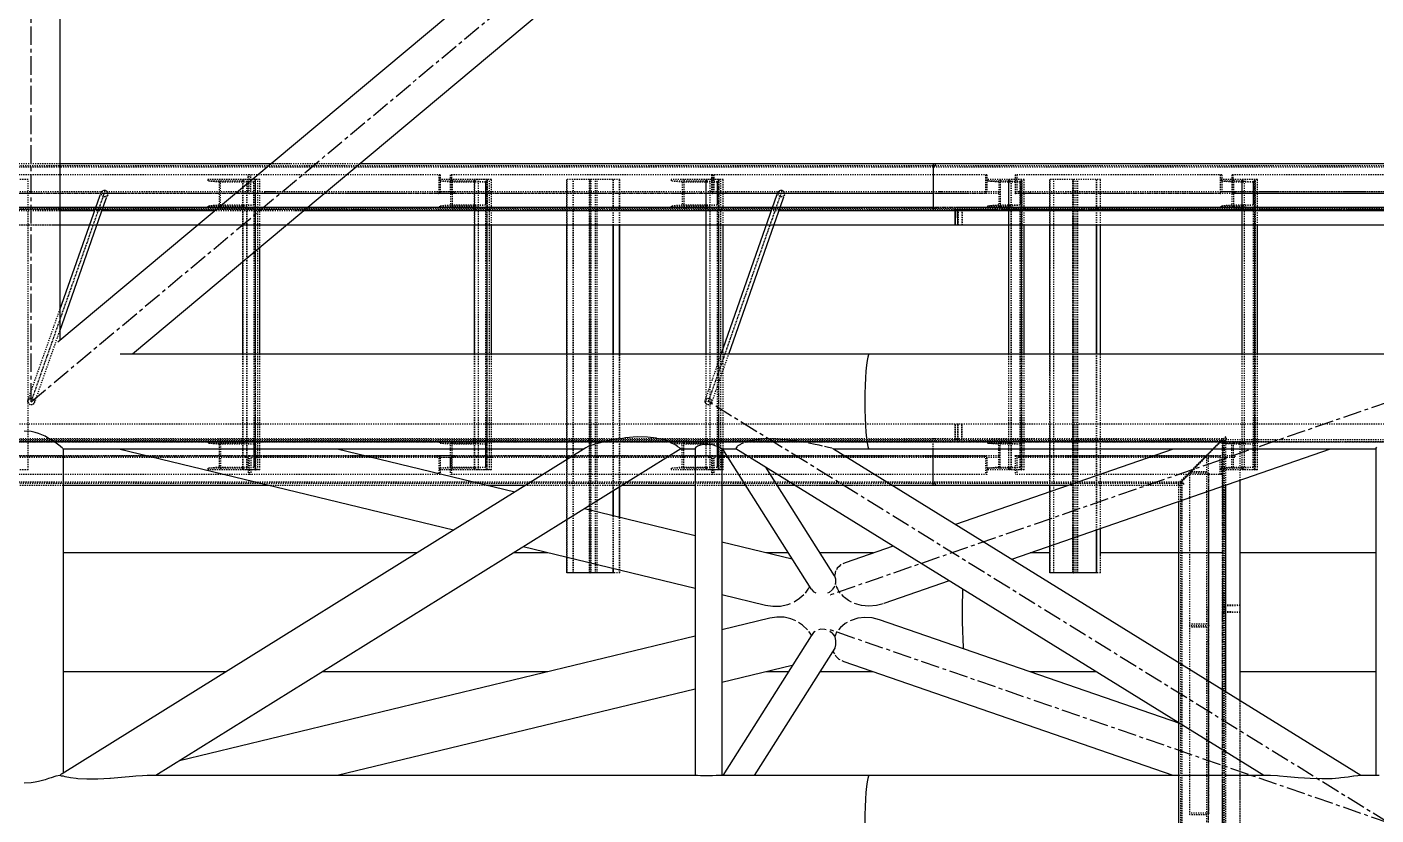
# Model space of a CAD drawing. Header units: millimetres. Extents: x 5143 to 30813, y 232 to 21408.
# Drawn here: x 10095 to 10670, y 17294 to 17630 of the extents above; entities that cross this region are included whole.
import ezdxf

# ---------------------------------------------------------------- set-up
doc = ezdxf.new("R2010")
doc.units = ezdxf.units.MM
doc.header["$LTSCALE"] = 0.25
for name, pattern in [('CENTER', [50.8, 31.75, -6.35, 6.35, -6.35]), ('XKITLINE00', [0]), ('XKITLINE02', [4, 2, -2]), ('XKITLINE03', [6, 3, -1, 1, -1])]:
    doc.linetypes.add(name, pattern=pattern)

msp = doc.modelspace()

# ---------------------------------------------------------------- linework, layer by layer
at = {"color": 8, "linetype": 'CENTER'}
for p, q in [((10096.38, 17470.27), (11840, 18930.27)), ((10096.38, 17470.27), (10096.38, 18930.27)), ((10676.04, 17290.27), (10385.47, 17470.27)), ((10676.04, 17470.27), (10437.62, 17387.77)), ((10676.04, 17290.27), (10437.62, 17372.77))]:
    msp.add_line(p, q, dxfattribs=at)
at = {"color": 8, "linetype": 'XKITLINE00'}
for p, q in [((10108.56, 18904.19), (10108.56, 17496.36)), ((10949.21, 18200.27), (10107.79, 17495.72)), ((10968.19, 18184.39), (10139.6, 17490.57)), ((10454.11, 17490.57), (10134.34, 17490.57)), ((10454.11, 17490.57), (10453.79, 17490.27)), ((10454.11, 17490.57), (10453.79, 17490.27)), ((11718.3, 17490.57), (10454.11, 17490.57)), ((10452.92, 17485.83), (10452.69, 17483.32)), ((10453.18, 17487.86), (10452.92, 17485.83)), ((10453.48, 17489.35), (10453.18, 17487.86)), ((10453.79, 17490.27), (10453.48, 17489.35)), ((10453.79, 17490.27), (10453.48, 17489.35)), ((10452.51, 17480.42), (10452.37, 17477.22)), ((10452.69, 17483.32), (10452.51, 17480.42)), ((10452.29, 17473.8), (10452.26, 17470.27)), ((10452.37, 17477.22), (10452.29, 17473.8)), ((10452.26, 17470.27), (10452.29, 17466.75)), ((10452.29, 17466.75), (10452.37, 17463.33)), ((10452.37, 17463.33), (10452.51, 17460.12)), ((10096.38, 17457.56), (10093.35, 17457.68)), ((10098.03, 17457.07), (10096.38, 17457.56)), ((10099.42, 17456.76), (10098.03, 17457.07)), ((10102.3, 17455.55), (10099.42, 17456.76)), ((10452.51, 17460.12), (10452.69, 17457.23)), ((10452.69, 17457.23), (10452.92, 17454.72)), ((10103.78, 17454.58), (10102.3, 17455.55)), ((10104.89, 17454.04), (10103.78, 17454.58)), ((10106.97, 17452.57), (10104.89, 17454.04)), ((10107.05, 17452.53), (10106.97, 17452.57)), ((10108.68, 17451.33), (10107.05, 17452.53)), ((10108.68, 17451.33), (10108.86, 17451.1)), ((10109.69, 17450.47), (10108.86, 17451.1)), ((10333.2, 17450.58), (10109.54, 17311.33)), ((10109.69, 17450.47), (10109.81, 17450.21)), ((10110.03, 17450.05), (10109.81, 17450.21)), ((10334.14, 17451.1), (10333.2, 17450.58)), ((10334.4, 17451.24), (10334.14, 17451.1)), ((10337.08, 17452.18), (10334.4, 17451.24)), ((10338.73, 17452.57), (10337.08, 17452.18)), ((10340.82, 17453.18), (10338.73, 17452.57)), ((10345.3, 17454.11), (10340.82, 17453.18)), ((10348.86, 17454.58), (10345.3, 17454.11)), ((10350.12, 17454.79), (10348.86, 17454.58)), ((10355.03, 17455.21), (10350.12, 17454.79)), ((10359.49, 17455.16), (10355.03, 17455.21)), ((10363.3, 17454.64), (10359.49, 17455.16)), ((10363.47, 17454.58), (10363.3, 17454.64)), ((10366.64, 17453.92), (10363.47, 17454.58)), ((10369.17, 17452.94), (10366.64, 17453.92)), ((10369.64, 17452.57), (10369.17, 17452.94)), ((10371.18, 17451.98), (10369.64, 17452.57)), ((10372.32, 17451.1), (10371.18, 17451.98)), ((10372.46, 17451.05), (10372.32, 17451.1)), ((10373.38, 17450.45), (10372.46, 17451.05)), ((10373.38, 17450.45), (10373.34, 17450.21)), ((10373.7, 17450.09), (10373.34, 17450.21)), ((10380.05, 17450.86), (10379.77, 17450.43)), ((10379.77, 17450.43), (10379.77, 17310.57)), ((10380.61, 17451.12), (10380.05, 17450.86)), ((10380.86, 17451.32), (10380.61, 17451.12)), ((10382.12, 17451.78), (10380.86, 17451.32)), ((10383.71, 17452.02), (10382.12, 17451.78)), ((10385.47, 17452.03), (10383.71, 17452.02)), ((10387.23, 17451.8), (10385.47, 17452.03)), ((10388.82, 17451.35), (10387.23, 17451.8)), ((10389.3, 17451.12), (10388.82, 17451.35)), ((10390.08, 17450.89), (10389.3, 17451.12)), ((10390.89, 17450.46), (10390.08, 17450.89)), ((10390.89, 17450.46), (10391.04, 17450.22)), ((10391.17, 17450.15), (10391.04, 17450.22)), ((10397.22, 17450.26), (10397.19, 17450.18)), ((10397.35, 17450.63), (10397.26, 17450.37)), ((10397.53, 17450.7), (10397.35, 17450.63)), ((10397.82, 17451.13), (10397.53, 17450.7)), ((10398, 17451.4), (10397.96, 17451.35)), ((10399.23, 17451.96), (10398, 17451.4)), ((10399.47, 17452.22), (10399.23, 17451.96)), ((10400.31, 17452.59), (10399.47, 17452.22)), ((10401.56, 17453.13), (10401.01, 17452.89)), ((10404.65, 17453.77), (10401.56, 17453.13)), ((10408.32, 17454.29), (10404.65, 17453.77)), ((10412.86, 17454.37), (10408.32, 17454.29)), ((10418.01, 17454.01), (10412.86, 17454.37)), ((10419.66, 17453.77), (10418.01, 17454.01)), ((10423.26, 17453.39), (10419.66, 17453.77)), ((10426.29, 17452.89), (10423.26, 17453.39)), ((10428.32, 17452.56), (10428.17, 17452.59)), ((10431.05, 17451.96), (10428.32, 17452.56)), ((10432.77, 17451.67), (10431.05, 17451.96)), ((10434.16, 17451.35), (10432.77, 17451.67)), ((10436.2, 17450.87), (10435.08, 17451.13)), ((10436.73, 17450.7), (10436.2, 17450.87)), ((10438.1, 17450.37), (10436.73, 17450.7)), ((10438.83, 17450.03), (10438.39, 17450.26)), ((10452.92, 17454.72), (10453.18, 17452.69)), ((10453.18, 17452.69), (10453.48, 17451.2)), ((10453.48, 17451.2), (10453.79, 17450.28)), ((10453.48, 17451.2), (10453.79, 17450.28)), ((10454.11, 17449.97), (10453.79, 17450.28)), ((10454.11, 17449.97), (10453.79, 17450.28)), ((10670.62, 17450.8), (10670.34, 17450.36)), ((10670.34, 17450.36), (10670.34, 17310.57)), ((10110.03, 17450.05), (10110.03, 17311.63)), ((10332.22, 17449.97), (10110.03, 17449.97)), ((10276.71, 17415.41), (10133.75, 17449.97)), ((10373.7, 17450.09), (10149.63, 17310.57)), ((10302.78, 17431.64), (10226.94, 17449.97)), ((10379.77, 17449.97), (10373.52, 17449.97)), ((10391.17, 17450.15), (10391.17, 17310.57)), ((10397.52, 17449.97), (10391.17, 17449.97)), ((10391.56, 17449.97), (10429.26, 17390.33)), ((10622.55, 17310.57), (10397.19, 17450.18)), ((10438.9, 17450.02), (10438.83, 17450.03)), ((10664, 17310.57), (10438.9, 17450.02)), ((10454.11, 17449.97), (10438.97, 17449.97)), ((10670.34, 17449.97), (10454.11, 17449.97)), ((10583.89, 17449.97), (10490.91, 17417.8)), ((10650.86, 17449.97), (10514.91, 17402.93)), ((10409.89, 17442.31), (10439.22, 17395.91)), ((10379.77, 17413.03), (10332.52, 17424.45)), ((10421.26, 17403), (10391.17, 17410.27)), ((10261.07, 17405.67), (10110.03, 17405.67)), ((10316.99, 17405.67), (10302.37, 17405.67)), ((10379.77, 17390.5), (10306.46, 17408.22)), ((10419.56, 17405.67), (10410.18, 17405.67)), ((10455.87, 17405.67), (10433.05, 17405.67)), ((10464.31, 17408.6), (10443.83, 17401.51)), ((10531.27, 17405.67), (10522.84, 17405.67)), ((10605.02, 17405.67), (10552.92, 17405.67)), ((10670.34, 17405.67), (10612.52, 17405.67)), ((10440.45, 17399.15), (10440.12, 17398.5)), ((10441.26, 17399.88), (10440.45, 17399.15)), ((10441.87, 17400.52), (10441.26, 17399.88)), ((10442.13, 17400.65), (10441.87, 17400.52)), ((10443.83, 17401.51), (10442.89, 17401.03)), ((10439.22, 17395.91), (10439.24, 17395.87)), ((10439.24, 17395.87), (10439.38, 17395.46)), ((10439.57, 17397.1), (10439.27, 17395.78)), ((10439.38, 17395.46), (10439.69, 17394.63)), ((10439.59, 17397.45), (10439.57, 17397.1)), ((10439.89, 17398.03), (10439.59, 17397.45)), ((10439.76, 17393), (10439.65, 17392.37)), ((10439.69, 17394.63), (10439.73, 17393.35)), ((10439.73, 17393.35), (10439.76, 17393)), ((10488.32, 17393.73), (10460.35, 17384.05)), ((10409.86, 17383.22), (10391.17, 17387.74)), ((10426.18, 17387.8), (10424.55, 17386.36)), ((10427.98, 17390.15), (10426.77, 17388.48)), ((10428.02, 17390.2), (10427.98, 17390.15)), ((10428.65, 17391.3), (10428.02, 17390.2)), ((10429.26, 17390.33), (10429.42, 17390.16)), ((10429.42, 17390.16), (10430.37, 17389.08)), ((10431.42, 17388.48), (10430.37, 17389.08)), ((10436.97, 17388.75), (10436.33, 17388.48)), ((10438.34, 17389.89), (10436.97, 17388.75)), ((10438.51, 17390.16), (10438.34, 17389.89)), ((10439.32, 17391.31), (10438.51, 17390.16)), ((10439.38, 17391.5), (10439.32, 17391.31)), ((10439.65, 17392.37), (10439.58, 17392.14)), ((10439.68, 17392.47), (10439.78, 17392.15)), ((10439.97, 17391.56), (10440.11, 17391.11)), ((10440.11, 17391.11), (10440.6, 17390.38)), ((10440.6, 17390.38), (10441.33, 17388.95)), ((10441.33, 17388.95), (10441.74, 17388.5)), ((10442.3, 17387.86), (10443.09, 17386.99)), ((10443.63, 17386.6), (10443.09, 17386.99)), ((10493.93, 17388.12), (10493.85, 17384.25)), ((10494.01, 17390.2), (10493.93, 17388.12)), ((10413.01, 17382.76), (10409.86, 17383.22)), ((10416.19, 17382.85), (10413.01, 17382.76)), ((10419.25, 17383.47), (10416.19, 17382.85)), ((10420.34, 17383.92), (10419.25, 17383.47)), ((10424.38, 17386.18), (10422.03, 17384.6)), ((10424.55, 17386.36), (10424.38, 17386.18)), ((10445.26, 17385.3), (10443.63, 17386.6)), ((10446.59, 17384.64), (10445.26, 17385.3)), ((10450.83, 17383.22), (10447.87, 17384.01)), ((10454.01, 17382.96), (10450.83, 17383.22)), ((10457.23, 17383.24), (10454.01, 17382.96)), ((10460.07, 17383.98), (10457.23, 17383.24)), ((10493.85, 17384.25), (10493.82, 17380.27)), ((10411.66, 17377.76), (10391.17, 17372.81)), ((10414.69, 17378.24), (10411.66, 17377.76)), ((10417.75, 17378.17), (10414.69, 17378.24)), ((10420.7, 17377.55), (10417.75, 17378.17)), ((10422.74, 17376.7), (10420.7, 17377.55)), ((10425.66, 17374.86), (10423.97, 17376.02)), ((10443.91, 17375.53), (10442.72, 17374.48)), ((10444.74, 17375.98), (10443.91, 17375.53)), ((10446.39, 17376.88), (10446.04, 17376.69)), ((10449.24, 17377.75), (10446.39, 17376.88)), ((10452.3, 17378.09), (10449.24, 17377.75)), ((10455.43, 17377.88), (10452.3, 17378.09)), ((10458.47, 17377.15), (10455.43, 17377.88)), ((10586.73, 17332.77), (10458.47, 17377.15)), ((10493.82, 17380.27), (10493.85, 17376.3)), ((10493.85, 17376.3), (10493.93, 17372.43)), ((10379.77, 17370.05), (10159.71, 17316.85)), ((10429.31, 17370.26), (10391.58, 17310.57)), ((10425.66, 17374.86), (10425.84, 17374.67)), ((10427.68, 17372.98), (10425.84, 17374.67)), ((10427.68, 17372.98), (10427.79, 17372.81)), ((10428.23, 17372.17), (10429.16, 17370.83)), ((10429.16, 17370.83), (10429.4, 17370.39)), ((10429.44, 17370.44), (10429.31, 17370.26)), ((10429.75, 17370.86), (10429.44, 17370.44)), ((10430.35, 17371.64), (10429.75, 17370.86)), ((10431.12, 17372.16), (10430.35, 17371.64)), ((10433.43, 17373.08), (10432.52, 17372.82)), ((10435.2, 17373.03), (10433.43, 17373.08)), ((10435.8, 17372.82), (10435.2, 17373.03)), ((10438.32, 17371.4), (10437.27, 17372.16)), ((10438.32, 17371.4), (10438.73, 17370.86)), ((10438.73, 17370.86), (10439.31, 17370.14)), ((10439.31, 17370.14), (10439.37, 17369.97)), ((10439.73, 17370.67), (10439.35, 17370.01)), ((10439.37, 17369.97), (10439.38, 17369.94)), ((10439.38, 17369.94), (10439.79, 17368.09)), ((10440.22, 17371.77), (10439.73, 17370.67)), ((10440.5, 17372.12), (10440.22, 17371.77)), ((10441.85, 17373.79), (10441.05, 17372.8)), ((10442.72, 17374.48), (10441.85, 17373.79)), ((10493.93, 17372.43), (10494.07, 17368.74)), ((10439.42, 17364.98), (10405.03, 17310.57)), ((10438.77, 17363.96), (10438.8, 17363.86)), ((10438.8, 17363.86), (10438.89, 17363.21)), ((10439.46, 17365.17), (10439.42, 17364.98)), ((10439.8, 17366.37), (10439.46, 17365.17)), ((10439.79, 17368.09), (10439.77, 17367.31)), ((10439.77, 17367.31), (10439.8, 17366.37)), ((10494.07, 17368.74), (10494.26, 17365.35)), ((10494.26, 17365.35), (10494.31, 17364.75)), ((10438.89, 17363.21), (10439.24, 17362.61)), ((10439.53, 17362.1), (10439.87, 17361.51)), ((10440.45, 17361.02), (10439.87, 17361.51)), ((10441.35, 17360.17), (10440.45, 17361.02)), ((10441.74, 17359.98), (10441.35, 17360.17)), ((10443.38, 17359.2), (10442.63, 17359.55)), ((10583.89, 17310.57), (10443.38, 17359.2)), ((10179.49, 17354.87), (10110.03, 17354.87)), ((10316.99, 17354.87), (10220.78, 17354.87)), ((10421.28, 17357.56), (10391.17, 17350.28)), ((10419.58, 17354.87), (10410.18, 17354.87)), ((10455.87, 17354.87), (10433.03, 17354.87)), ((10551.04, 17354.87), (10522.84, 17354.87)), ((10605, 17354.87), (10604.73, 17354.87)), ((10670.34, 17354.87), (10612.5, 17354.87)), ((10379.77, 17347.52), (10226.94, 17310.57)), ((10096.38, 17307.47), (10093.35, 17307.38)), ((10098, 17307.81), (10096.38, 17307.47)), ((10099.42, 17308.01), (10098, 17307.81)), ((10102.3, 17308.76), (10099.42, 17308.01)), ((10103.75, 17309.34), (10102.3, 17308.76)), ((10104.89, 17309.6), (10103.75, 17309.34)), ((10106.95, 17310.29), (10104.89, 17309.6)), ((10107.05, 17310.3), (10106.95, 17310.29)), ((10108.57, 17310.56), (10107.05, 17310.3)), ((10108.68, 17310.65), (10108.57, 17310.56)), ((10109.34, 17310.38), (10108.58, 17310.57)), ((10108.71, 17310.69), (10108.68, 17310.65)), ((10109.23, 17311.23), (10108.8, 17310.78)), ((10109.51, 17311.3), (10109.23, 17311.23)), ((10110.19, 17310.3), (10109.34, 17310.38)), ((10110.87, 17310.01), (10110.19, 17310.3)), ((10113.18, 17309.58), (10110.87, 17310.01)), ((10115.58, 17309.36), (10113.18, 17309.58)), ((10116.33, 17309.23), (10115.58, 17309.36)), ((10120.17, 17308.98), (10116.33, 17309.23)), ((10124.79, 17309.02), (10120.17, 17308.98)), ((10129.94, 17309.34), (10124.79, 17309.02)), ((10130.18, 17309.36), (10129.94, 17309.34)), ((10134.97, 17309.68), (10130.18, 17309.36)), ((10139.83, 17310.14), (10134.97, 17309.68)), ((10141.09, 17310.3), (10139.83, 17310.14)), ((10143.84, 17310.43), (10141.09, 17310.3)), ((10146.66, 17310.62), (10143.84, 17310.43)), ((10380.86, 17310.57), (10145.93, 17310.57)), ((10146.9, 17310.61), (10146.66, 17310.62)), ((10147.15, 17310.57), (10146.9, 17310.61)), ((10380.6, 17310.62), (10380.27, 17310.57)), ((10380.86, 17310.58), (10380.6, 17310.62)), ((10382.12, 17310.48), (10380.86, 17310.58)), ((10383.71, 17310.43), (10382.12, 17310.48)), ((10385.47, 17310.42), (10383.71, 17310.43)), ((10387.23, 17310.48), (10385.47, 17310.42)), ((10388.82, 17310.57), (10387.23, 17310.48)), ((10389.29, 17310.62), (10388.82, 17310.57)), ((10454.12, 17310.57), (10388.84, 17310.57)), ((10389.33, 17310.57), (10389.07, 17310.6)), ((10389.82, 17310.57), (10389.29, 17310.62)), ((10453.19, 17307.86), (10452.92, 17305.83)), ((10453.48, 17309.35), (10453.19, 17307.86)), ((10453.8, 17310.27), (10453.48, 17309.35)), ((10453.79, 17310.27), (10453.48, 17309.35)), ((10454.12, 17310.57), (10453.79, 17310.27)), ((10454.12, 17310.57), (10453.8, 17310.27)), ((10625.16, 17310.57), (10454.12, 17310.57)), ((10624.56, 17310.62), (10624.28, 17310.57)), ((10625.37, 17310.56), (10624.56, 17310.62)), ((10628.4, 17310.41), (10625.37, 17310.56)), ((10629.3, 17310.38), (10628.4, 17310.41)), ((10632.59, 17310.02), (10629.3, 17310.38)), ((10637.31, 17309.65), (10632.59, 17310.02)), ((10639.94, 17309.52), (10637.31, 17309.65)), ((10642.35, 17309.32), (10639.94, 17309.52)), ((10647.29, 17309.14), (10642.35, 17309.32)), ((10651.71, 17309.24), (10647.29, 17309.14)), ((10654.6, 17309.52), (10651.71, 17309.24)), ((10655.43, 17309.56), (10654.6, 17309.52)), ((10658.63, 17309.89), (10655.43, 17309.56)), ((10660.92, 17310.34), (10658.63, 17309.89)), ((10661.02, 17310.38), (10660.92, 17310.34)), ((10662.79, 17310.51), (10661.02, 17310.38)), ((10663.41, 17310.62), (10662.79, 17310.51)), ((10671.79, 17310.57), (10663.14, 17310.57)), ((10663.71, 17310.57), (10663.41, 17310.62)), ((10452.7, 17303.32), (10452.51, 17300.42)), ((10452.92, 17305.83), (10452.7, 17303.32)), ((10452.37, 17297.22), (10452.29, 17293.8)), ((10452.51, 17300.42), (10452.37, 17297.22)), ((10452.29, 17293.8), (10452.26, 17290.27))]:
    msp.add_line(p, q, dxfattribs=at)
at = {"color": 3, "linetype": 'XKITLINE02'}
for p, q in [((10108.56, 17571.87), (10084.2, 17571.87)), ((10236.69, 17571.87), (10198.74, 17571.87)), ((10206.98, 17571.87), (10198.74, 17571.87)), ((10482.26, 17571.87), (10481.36, 17571.87)), ((10482.26, 17571.87), (10482.26, 17571.02)), ((10482.26, 17571.87), (10482.26, 17571.02)), ((10481.46, 17570.49), (9120.42, 17570.49)), ((10482.26, 17571.02), (9120.92, 17571.02)), ((10189.45, 17567.16), (10087.28, 17567.16)), ((10188.96, 17559.96), (10188.96, 17567.16)), ((10197.9, 17567.16), (10189.43, 17567.16)), ((10189.43, 17559.16), (10189.43, 17567.16)), ((10189.45, 17559.16), (10189.45, 17567.16)), ((10190.09, 17559.96), (10190.09, 17567.16)), ((10270.99, 17567.16), (10197.9, 17567.16)), ((10270.34, 17567.16), (10270.34, 17559.16)), ((10270.99, 17567.16), (10270.99, 17559.96)), ((10387.22, 17567.16), (10275.25, 17567.16)), ((10275.25, 17567.16), (10275.25, 17559.96)), ((10275.74, 17567.16), (10275.74, 17559.16)), ((10386.73, 17567.16), (10386.73, 17559.96)), ((10481.46, 17567.16), (10387.2, 17567.16)), ((10387.2, 17567.16), (10387.2, 17559.16)), ((10387.22, 17567.16), (10387.22, 17559.16)), ((10387.77, 17567.16), (10387.77, 17559.96)), ((10504.35, 17567.16), (10481.36, 17567.16)), ((10482.26, 17571.02), (10481.46, 17570.49)), ((10482.26, 17571.02), (10481.46, 17570.49)), ((11653.17, 17570.49), (10481.46, 17570.49)), ((10481.46, 17570.49), (10481.46, 17553.26)), ((10481.46, 17570.49), (10481.46, 17553.26)), ((11653.86, 17571.02), (10482.26, 17571.02)), ((10503.78, 17567.16), (10503.78, 17559.16)), ((10504.35, 17567.16), (10504.35, 17559.96)), ((10604.63, 17567.16), (10516.46, 17567.16)), ((10516.46, 17567.16), (10516.46, 17559.16)), ((10517.09, 17567.16), (10517.09, 17559.96)), ((10604, 17567.16), (10604, 17559.16)), ((10604.63, 17567.16), (10604.63, 17559.96)), ((10715.63, 17567.16), (10608.9, 17567.16)), ((10608.9, 17567.16), (10608.9, 17559.96)), ((10609.42, 17567.16), (10609.42, 17559.16)), ((10188.96, 17559.96), (10087.28, 17559.96)), ((10095.05, 17565.17), (10087.83, 17565.17)), ((10095.05, 17441.17), (10095.05, 17565.17)), ((10125.64, 17558.14), (10126.17, 17559.65)), ((10126.17, 17559.65), (10126.15, 17558.93)), ((10126.57, 17560.23), (10126.17, 17559.65)), ((10127.25, 17560.53), (10126.57, 17560.23)), ((10128.02, 17560.47), (10127.25, 17560.53)), ((10128.67, 17560.06), (10128.02, 17560.47)), ((10128.67, 17560.06), (10129.04, 17559.42)), ((10192.15, 17565.17), (10171.81, 17565.17)), ((10171.81, 17565.17), (10171.81, 17564.49)), ((10176.56, 17564.11), (10171.81, 17564.49)), ((10186.71, 17564.49), (10171.81, 17564.49)), ((10176.56, 17564.11), (10176.56, 17554.24)), ((10191.46, 17564.11), (10176.56, 17564.11)), ((10177.25, 17553.17), (10177.25, 17565.17)), ((10184.53, 17559.96), (10184.53, 17559.16)), ((10186.71, 17530.02), (10186.71, 17565.17)), ((10193.94, 17565.17), (10186.71, 17565.17)), ((10186.71, 17565.17), (10186.71, 17564.49)), ((10191.46, 17564.11), (10186.71, 17564.49)), ((10186.81, 17441.17), (10186.81, 17565.17)), ((10188.4, 17441.17), (10188.4, 17565.17)), ((10188.5, 17441.17), (10188.5, 17565.17)), ((10200.29, 17559.96), (10190.09, 17559.96)), ((10191.46, 17554.24), (10191.46, 17564.11)), ((10191.62, 17441.17), (10191.62, 17565.17)), ((10192.15, 17534.58), (10192.15, 17565.17)), ((10192.15, 17553.17), (10192.15, 17565.17)), ((10193.09, 17441.17), (10193.09, 17565.17)), ((10193.94, 17536.07), (10193.94, 17565.17)), ((10195.99, 17559.96), (10195.99, 17559.16)), ((10276.9, 17559.96), (10196.2, 17559.96)), ((10291.03, 17565.17), (10270.7, 17565.17)), ((10270.7, 17565.17), (10270.7, 17564.49)), ((10275.44, 17564.11), (10270.7, 17564.49)), ((10285.59, 17564.49), (10270.7, 17564.49)), ((10386.73, 17559.96), (10270.82, 17559.96)), ((10270.82, 17559.96), (10270.82, 17559.16)), ((10275.44, 17564.11), (10275.44, 17554.24)), ((10290.34, 17564.11), (10275.44, 17564.11)), ((10276.14, 17565.17), (10276.14, 17553.17)), ((10276.9, 17559.96), (10276.9, 17559.16)), ((10285.59, 17565.17), (10285.59, 17564.49)), ((10285.59, 17545.67), (10285.59, 17565.17)), ((10292.82, 17565.17), (10285.59, 17565.17)), ((10290.34, 17564.11), (10285.59, 17564.49)), ((10285.7, 17441.17), (10285.7, 17565.17)), ((10287.28, 17441.17), (10287.28, 17565.17)), ((10287.38, 17441.17), (10287.38, 17565.17)), ((10290.34, 17564.11), (10290.34, 17554.24)), ((10290.5, 17441.17), (10290.5, 17565.17)), ((10291.03, 17565.17), (10291.03, 17553.17)), ((10291.03, 17545.67), (10291.03, 17565.17)), ((10291.97, 17441.17), (10291.97, 17565.17)), ((10292.82, 17545.67), (10292.82, 17565.17)), ((10347.67, 17565.17), (10325.06, 17565.17)), ((10325.06, 17545.67), (10325.06, 17565.17)), ((10325.21, 17397.18), (10325.21, 17565.17)), ((10327.74, 17397.18), (10327.74, 17565.17)), ((10327.89, 17397.18), (10327.89, 17565.17)), ((10334.78, 17397.18), (10334.78, 17565.17)), ((10335.42, 17397.18), (10335.42, 17565.17)), ((10337.31, 17397.18), (10337.31, 17565.17)), ((10337.95, 17397.18), (10337.95, 17565.17)), ((10344.84, 17545.67), (10344.84, 17565.17)), ((10344.99, 17545.67), (10344.99, 17565.17)), ((10347.52, 17545.67), (10347.52, 17565.17)), ((10347.67, 17545.67), (10347.67, 17565.17)), ((10389.92, 17565.17), (10369.58, 17565.17)), ((10369.58, 17565.17), (10369.58, 17564.49)), ((10374.33, 17564.11), (10369.58, 17564.49)), ((10384.48, 17564.49), (10369.58, 17564.49)), ((10374.33, 17564.11), (10374.33, 17554.24)), ((10389.23, 17564.11), (10374.33, 17564.11)), ((10375.02, 17565.17), (10375.02, 17553.17)), ((10382.3, 17559.96), (10382.3, 17559.16)), ((10384.48, 17545.67), (10384.48, 17565.17)), ((10391.71, 17565.17), (10384.48, 17565.17)), ((10384.48, 17565.17), (10384.48, 17564.49)), ((10389.23, 17564.11), (10384.48, 17564.49)), ((10384.58, 17441.17), (10384.58, 17565.17)), ((10386.17, 17441.17), (10386.17, 17565.17)), ((10386.27, 17441.17), (10386.27, 17565.17)), ((10485.02, 17559.96), (10387.77, 17559.96)), ((10389.23, 17564.11), (10389.23, 17554.24)), ((10389.38, 17441.17), (10389.38, 17565.17)), ((10389.92, 17545.67), (10389.92, 17565.17)), ((10389.92, 17565.17), (10389.92, 17553.17)), ((10390.85, 17441.17), (10390.85, 17565.17)), ((10391.71, 17545.67), (10391.71, 17565.17)), ((10392.92, 17559.96), (10392.92, 17559.16)), ((10414.68, 17558.45), (10415.09, 17559.63)), ((10415.09, 17559.63), (10415.07, 17558.92)), ((10415.49, 17560.21), (10415.09, 17559.63)), ((10416.17, 17560.52), (10415.49, 17560.21)), ((10416.94, 17560.45), (10416.17, 17560.52)), ((10417.59, 17560.05), (10416.94, 17560.45)), ((10417.59, 17560.05), (10417.96, 17559.4)), ((10509.51, 17559.96), (10483.91, 17559.96)), ((10519.2, 17565.17), (10504.62, 17565.17)), ((10504.62, 17565.17), (10504.62, 17564.49)), ((10509.4, 17564.11), (10504.62, 17564.49)), ((10513.72, 17564.49), (10504.62, 17564.49)), ((10509.4, 17564.11), (10509.4, 17554.24)), ((10518.5, 17564.11), (10509.4, 17564.11)), ((10509.51, 17559.96), (10509.51, 17559.16)), ((10510.1, 17565.17), (10510.1, 17553.17)), ((10513.72, 17565.17), (10513.72, 17564.49)), ((10513.72, 17545.67), (10513.72, 17565.17)), ((10520.29, 17565.17), (10513.72, 17565.17)), ((10518.5, 17564.11), (10513.72, 17564.49)), ((10513.78, 17441.17), (10513.78, 17565.17)), ((10514.75, 17441.17), (10514.75, 17565.17)), ((10514.81, 17441.17), (10514.81, 17565.17)), ((10610.28, 17559.96), (10517.09, 17559.96)), ((10518.5, 17564.11), (10518.5, 17554.24)), ((10518.6, 17441.17), (10518.6, 17565.17)), ((10519.2, 17565.17), (10519.2, 17553.17)), ((10519.2, 17545.67), (10519.2, 17565.17)), ((10519.49, 17441.17), (10519.49, 17565.17)), ((10520.29, 17545.67), (10520.29, 17565.17)), ((10522.74, 17559.96), (10522.74, 17559.16)), ((10552.92, 17565.17), (10531.27, 17565.17)), ((10531.27, 17545.67), (10531.27, 17565.17)), ((10531.36, 17397.18), (10531.36, 17565.17)), ((10532.91, 17397.18), (10532.91, 17565.17)), ((10533, 17397.18), (10533, 17565.17)), ((10541, 17397.18), (10541, 17565.17)), ((10541.65, 17397.18), (10541.65, 17565.17)), ((10542.54, 17397.18), (10542.54, 17565.17)), ((10543.19, 17397.18), (10543.19, 17565.17)), ((10551.19, 17545.67), (10551.19, 17565.17)), ((10551.28, 17545.67), (10551.28, 17565.17)), ((10552.83, 17545.67), (10552.83, 17565.17)), ((10552.92, 17545.67), (10552.92, 17565.17)), ((10715.1, 17559.96), (10604.14, 17559.96)), ((10693.85, 17559.96), (10604.14, 17559.96)), ((10604.14, 17559.96), (10604.14, 17559.16)), ((10618.78, 17565.17), (10604.21, 17565.17)), ((10604.21, 17565.17), (10604.21, 17564.49)), ((10608.99, 17564.11), (10604.21, 17564.49)), ((10613.3, 17564.49), (10604.21, 17564.49)), ((10608.99, 17564.11), (10608.99, 17554.24)), ((10618.08, 17564.11), (10608.99, 17564.11)), ((10609.69, 17565.17), (10609.69, 17553.17)), ((10610.28, 17559.96), (10610.28, 17559.16)), ((10613.3, 17565.17), (10613.3, 17564.49)), ((10613.3, 17545.67), (10613.3, 17565.17)), ((10619.87, 17565.17), (10613.3, 17565.17)), ((10618.08, 17564.11), (10613.3, 17564.49)), ((10613.37, 17441.17), (10613.37, 17565.17)), ((10614.33, 17441.17), (10614.33, 17565.17)), ((10614.4, 17441.17), (10614.4, 17565.17)), ((10618.08, 17564.11), (10618.08, 17554.24)), ((10618.18, 17441.17), (10618.18, 17565.17)), ((10618.78, 17565.17), (10618.78, 17553.17)), ((10618.78, 17545.67), (10618.78, 17565.17)), ((10619.08, 17441.17), (10619.08, 17565.17)), ((10619.87, 17545.67), (10619.87, 17565.17)), ((10189.45, 17559.16), (10073.05, 17559.16)), ((10126.15, 17558.93), (10126.51, 17558.29)), ((10127.17, 17557.88), (10126.51, 17558.29)), ((10127.94, 17557.82), (10127.17, 17557.88)), ((10128.61, 17558.12), (10127.94, 17557.82)), ((10128.43, 17557.03), (10129.02, 17558.7)), ((10129.02, 17558.7), (10128.61, 17558.12)), ((10129.04, 17559.42), (10129.02, 17558.7)), ((10176.56, 17554.24), (10171.81, 17553.85)), ((10171.81, 17553.85), (10171.81, 17553.17)), ((10186.71, 17553.85), (10171.81, 17553.85)), ((10191.46, 17554.24), (10176.56, 17554.24)), ((10191.46, 17554.24), (10186.71, 17553.85)), ((10186.71, 17553.85), (10186.71, 17553.17)), ((10276.9, 17559.16), (10189.43, 17559.16)), ((10195.24, 17559.16), (10189.43, 17559.16)), ((10275.44, 17554.24), (10270.7, 17553.85)), ((10270.7, 17553.85), (10270.7, 17553.17)), ((10285.59, 17553.85), (10270.7, 17553.85)), ((10387.22, 17559.16), (10270.82, 17559.16)), ((10290.34, 17554.24), (10275.44, 17554.24)), ((10290.34, 17554.24), (10285.59, 17553.85)), ((10285.59, 17553.85), (10285.59, 17553.17)), ((10374.33, 17554.24), (10369.58, 17553.85)), ((10369.58, 17553.85), (10369.58, 17553.17)), ((10384.48, 17553.85), (10369.58, 17553.85)), ((10389.23, 17554.24), (10374.33, 17554.24)), ((10389.23, 17554.24), (10384.48, 17553.85)), ((10384.48, 17553.85), (10384.48, 17553.17)), ((10509.51, 17559.16), (10387.2, 17559.16)), ((10481.36, 17559.16), (10387.2, 17559.16)), ((10415.07, 17558.92), (10415.43, 17558.27)), ((10416.09, 17557.86), (10415.43, 17558.27)), ((10416.86, 17557.8), (10416.09, 17557.86)), ((10417.53, 17558.1), (10416.86, 17557.8)), ((10417.47, 17557.34), (10417.94, 17558.69)), ((10417.94, 17558.69), (10417.53, 17558.1)), ((10417.96, 17559.4), (10417.94, 17558.69)), ((10509.4, 17554.24), (10504.62, 17553.85)), ((10504.62, 17553.85), (10504.62, 17553.17)), ((10513.72, 17553.85), (10504.62, 17553.85)), ((10518.5, 17554.24), (10509.4, 17554.24)), ((10518.5, 17554.24), (10513.72, 17553.85)), ((10513.72, 17553.85), (10513.72, 17553.17)), ((10610.28, 17559.16), (10516.46, 17559.16)), ((10709.27, 17559.16), (10604.14, 17559.16)), ((10608.99, 17554.24), (10604.21, 17553.85)), ((10604.21, 17553.85), (10604.21, 17553.17)), ((10613.3, 17553.85), (10604.21, 17553.85)), ((10618.08, 17554.24), (10608.99, 17554.24)), ((10618.08, 17554.24), (10613.3, 17553.85)), ((10613.3, 17553.85), (10613.3, 17553.17)), ((10481.46, 17553.26), (9120.42, 17553.26)), ((10482.26, 17552.72), (9120.92, 17552.72)), ((10247.58, 17553.17), (9126.63, 17553.17)), ((10248.37, 17552.32), (9126.73, 17552.32)), ((10108.56, 17551.87), (10084.2, 17551.87)), ((10493.82, 17553.17), (10087.28, 17553.17)), ((10493.61, 17552.32), (10087.28, 17552.32)), ((10126.62, 17551.87), (10123.44, 17551.87)), ((10192.15, 17553.17), (10171.81, 17553.17)), ((10212.81, 17551.87), (10174.86, 17551.87)), ((10415.56, 17551.87), (10209.03, 17551.87)), ((10291.03, 17553.17), (10270.7, 17553.17)), ((10389.92, 17553.17), (10369.58, 17553.17)), ((10415.56, 17551.87), (10412.38, 17551.87)), ((11567.94, 17551.87), (10481.36, 17551.87)), ((10482.26, 17551.87), (10481.36, 17551.87)), ((11649.64, 17553.26), (10481.46, 17553.26)), ((10482.26, 17552.72), (10481.46, 17553.26)), ((10482.26, 17552.72), (10481.46, 17553.26)), ((11650.11, 17552.72), (10482.26, 17552.72)), ((10482.26, 17552.72), (10482.26, 17551.87)), ((10482.26, 17552.72), (10482.26, 17551.87)), ((10490.84, 17551.87), (10490.84, 17553.17)), ((10491.04, 17551.87), (10491.04, 17552.32)), ((11659.14, 17553.17), (10492, 17553.17)), ((11657.38, 17553.17), (10492, 17553.17)), ((10492, 17551.87), (10492, 17553.17)), ((10492.13, 17552.32), (10492.08, 17545.67)), ((11658.89, 17552.32), (10492.13, 17552.32)), ((11657.24, 17552.32), (10492.13, 17552.32)), ((10493.61, 17552.32), (10493.69, 17545.67)), ((10493.69, 17552.32), (10493.74, 17545.67)), ((10493.82, 17553.17), (10493.82, 17545.67)), ((10493.82, 17553.17), (10493.82, 17545.67)), ((10519.2, 17553.17), (10504.62, 17553.17)), ((10618.78, 17553.17), (10604.21, 17553.17)), ((10493.82, 17545.67), (9128.07, 17545.67)), ((10108.56, 17545.67), (10084.2, 17545.67)), ((10124.44, 17545.67), (10121.26, 17545.67)), ((10205.4, 17545.67), (10167.45, 17545.67)), ((10413.39, 17545.67), (10410.22, 17545.67)), ((10493.82, 17545.67), (10492, 17545.67)), ((10094.96, 17470.75), (10108.56, 17509.5)), ((10097.81, 17469.8), (10108.56, 17500.45)), ((10186.71, 17441.17), (10186.71, 17490.57)), ((10192.15, 17441.17), (10192.15, 17490.57)), ((10193.94, 17441.17), (10193.94, 17490.57)), ((10285.59, 17441.17), (10285.59, 17490.57)), ((10291.03, 17441.17), (10291.03, 17490.57)), ((10292.82, 17441.17), (10292.82, 17490.57)), ((10325.06, 17403.72), (10325.06, 17490.57)), ((10344.84, 17432.12), (10344.84, 17490.57)), ((10344.99, 17432.21), (10344.99, 17490.57)), ((10347.52, 17433.79), (10347.52, 17490.57)), ((10347.67, 17433.88), (10347.67, 17490.57)), ((10384.05, 17470.75), (10390.97, 17490.57)), ((10384.48, 17441.17), (10384.48, 17490.57)), ((10386.9, 17469.8), (10394.15, 17490.57)), ((10389.92, 17441.17), (10389.92, 17490.57)), ((10391.71, 17441.17), (10391.71, 17492.67)), ((10513.72, 17441.17), (10513.72, 17490.57)), ((10519.2, 17441.17), (10519.2, 17490.57)), ((10520.29, 17441.17), (10520.29, 17490.57)), ((10531.27, 17434.47), (10531.27, 17490.57)), ((10551.19, 17415.49), (10551.19, 17490.57)), ((10551.28, 17415.52), (10551.28, 17490.57)), ((10552.83, 17416.05), (10552.83, 17490.57)), ((10552.92, 17416.08), (10552.92, 17490.57)), ((10613.3, 17441.17), (10613.3, 17490.57)), ((10618.78, 17441.17), (10618.78, 17490.57)), ((10619.87, 17441.17), (10619.87, 17490.57)), ((10094.94, 17470.03), (10094.96, 17470.75)), ((10094.94, 17470.03), (10095.3, 17469.39)), ((10095.36, 17471.33), (10094.96, 17470.75)), ((10095.96, 17468.98), (10095.3, 17469.39)), ((10096.04, 17471.63), (10095.36, 17471.33)), ((10096.73, 17468.92), (10095.96, 17468.98)), ((10096.81, 17471.57), (10096.04, 17471.63)), ((10097.4, 17469.22), (10096.73, 17468.92)), ((10097.46, 17471.16), (10096.81, 17471.57)), ((10097.4, 17469.22), (10097.81, 17469.8)), ((10097.46, 17471.16), (10097.83, 17470.52)), ((10097.83, 17470.52), (10097.81, 17469.8)), ((10384.03, 17470.03), (10384.05, 17470.75)), ((10384.03, 17470.03), (10384.39, 17469.39)), ((10384.45, 17471.33), (10384.05, 17470.75)), ((10385.05, 17468.98), (10384.39, 17469.39)), ((10385.13, 17471.63), (10384.45, 17471.33)), ((10385.82, 17468.92), (10385.05, 17468.98)), ((10385.9, 17471.57), (10385.13, 17471.63)), ((10386.49, 17469.22), (10385.82, 17468.92)), ((10386.55, 17471.16), (10385.9, 17471.57)), ((10386.9, 17469.8), (10386.49, 17469.22)), ((10386.55, 17471.16), (10386.92, 17470.52)), ((10386.9, 17469.8), (10386.92, 17470.52)), ((10493.82, 17460.67), (9126.63, 17460.67)), ((10490.84, 17453.17), (10490.84, 17460.67)), ((10491.04, 17454.02), (10490.97, 17460.67)), ((10492, 17453.17), (10492, 17460.67)), ((10492.08, 17460.67), (10492, 17460.67)), ((11642.97, 17460.67), (10492, 17460.67)), ((10492.13, 17454.02), (10492.08, 17460.67)), ((10493.61, 17454.02), (10493.69, 17460.67)), ((10493.69, 17454.02), (10493.74, 17460.67)), ((10493.82, 17460.67), (10493.74, 17460.67)), ((10493.82, 17453.17), (10493.82, 17460.67)), ((10493.82, 17453.17), (10493.82, 17460.67)), ((10482.26, 17454.47), (9117.29, 17454.47)), ((10481.46, 17453.09), (9118.85, 17453.09)), ((10482.26, 17453.62), (9119.29, 17453.62)), ((10493.82, 17453.17), (9126.63, 17453.17)), ((10493.61, 17454.02), (9126.84, 17454.02)), ((10192.15, 17453.17), (10171.81, 17453.17)), ((10171.81, 17453.17), (10171.81, 17452.49)), ((10176.56, 17452.11), (10171.81, 17452.49)), ((10186.71, 17452.49), (10171.81, 17452.49)), ((10176.56, 17452.11), (10176.56, 17442.24)), ((10191.46, 17452.11), (10176.56, 17452.11)), ((10177.25, 17453.17), (10177.25, 17441.17)), ((10186.71, 17453.17), (10186.71, 17452.49)), ((10191.46, 17452.11), (10186.71, 17452.49)), ((10191.46, 17452.11), (10191.46, 17442.24)), ((10192.15, 17453.17), (10192.15, 17441.17)), ((10291.03, 17453.17), (10270.7, 17453.17)), ((10270.7, 17453.17), (10270.7, 17452.49)), ((10275.44, 17452.11), (10270.7, 17452.49)), ((10285.59, 17452.49), (10270.7, 17452.49)), ((10275.44, 17442.24), (10275.44, 17452.11)), ((10290.34, 17452.11), (10275.44, 17452.11)), ((10276.14, 17441.17), (10276.14, 17453.17)), ((10285.59, 17453.17), (10285.59, 17452.49)), ((10290.34, 17452.11), (10285.59, 17452.49)), ((10290.34, 17452.11), (10290.34, 17442.24)), ((10291.03, 17441.17), (10291.03, 17453.17)), ((10389.92, 17453.17), (10369.58, 17453.17)), ((10369.58, 17453.17), (10369.58, 17452.49)), ((10374.33, 17452.11), (10369.58, 17452.49)), ((10384.48, 17452.49), (10369.58, 17452.49)), ((10374.33, 17442.24), (10374.33, 17452.11)), ((10389.23, 17452.11), (10374.33, 17452.11)), ((10375.02, 17441.17), (10375.02, 17453.17)), ((10384.48, 17453.17), (10384.48, 17452.49)), ((10389.23, 17452.11), (10384.48, 17452.49)), ((10389.23, 17452.11), (10389.23, 17442.24)), ((10389.92, 17453.17), (10389.92, 17441.17)), ((10481.36, 17449.97), (10481.36, 17454.47)), ((10606.83, 17454.47), (10481.36, 17454.47)), ((10481.36, 17449.97), (10481.36, 17454.47)), ((10482.26, 17453.62), (10481.46, 17453.09)), ((10482.26, 17453.62), (10481.46, 17453.09)), ((10481.46, 17435.86), (10481.46, 17453.09)), ((10603.93, 17453.09), (10481.46, 17453.09)), ((10481.46, 17435.86), (10481.46, 17453.09)), ((10482.26, 17454.47), (10482.26, 17453.62)), ((10482.26, 17454.47), (10482.26, 17453.62)), ((10606.01, 17453.62), (10482.26, 17453.62)), ((11641.67, 17453.17), (10492, 17453.17)), ((11641.69, 17454.02), (10492.13, 17454.02)), ((10519.2, 17453.17), (10504.62, 17453.17)), ((10504.62, 17453.17), (10504.62, 17452.49)), ((10509.4, 17452.11), (10504.62, 17452.49)), ((10513.72, 17452.49), (10504.62, 17452.49)), ((10509.4, 17442.24), (10509.4, 17452.11)), ((10518.5, 17452.11), (10509.4, 17452.11)), ((10510.1, 17441.17), (10510.1, 17453.17)), ((10513.72, 17453.17), (10513.72, 17452.49)), ((10518.5, 17452.11), (10513.72, 17452.49)), ((10518.5, 17442.24), (10518.5, 17452.11)), ((10519.2, 17441.17), (10519.2, 17453.17)), ((10605.06, 17454.47), (10585.85, 17434.47)), ((10606.3, 17455.36), (10586.3, 17435.72)), ((10603.93, 17453.09), (10587.38, 17435.86)), ((10604.92, 17453.8), (10587.69, 17436.87)), ((10606.01, 17453.62), (10603.93, 17453.09)), ((10618.78, 17453.17), (10604.21, 17453.17)), ((10604.21, 17453.17), (10604.21, 17452.49)), ((10608.99, 17452.11), (10604.21, 17452.49)), ((10613.3, 17452.49), (10604.21, 17452.49)), ((10604.92, 15753.25), (10604.92, 17453.8)), ((10604.92, 17453.8), (10605.45, 17452.73)), ((10605.02, 17380.27), (10605.02, 17453.17)), ((10612.52, 17453.17), (10605.02, 17453.17)), ((10606.3, 17453.57), (10605.45, 17452.73)), ((10605.45, 15752.41), (10605.45, 17452.73)), ((10605.87, 17380.27), (10605.87, 17453.17)), ((10606.83, 17454.47), (10606.01, 17453.62)), ((10606.3, 17434.56), (10606.3, 17455.36)), ((10606.3, 17434.56), (10606.3, 17453.57)), ((10608.99, 17442.24), (10608.99, 17452.11)), ((10618.08, 17452.11), (10608.99, 17452.11)), ((10609.69, 17441.17), (10609.69, 17453.17)), ((10612.52, 17436.71), (10612.52, 17453.17)), ((10613.3, 17453.17), (10613.3, 17452.49)), ((10618.08, 17452.11), (10613.3, 17452.49)), ((10618.08, 17442.24), (10618.08, 17452.11)), ((10618.78, 17441.17), (10618.78, 17453.17)), ((10189.45, 17447.19), (10073.05, 17447.19)), ((10188.96, 17446.39), (10073.05, 17446.39)), ((10184.53, 17447.19), (10184.53, 17446.39)), ((10188.96, 17446.39), (10188.96, 17439.19)), ((10276.9, 17447.19), (10189.43, 17447.19)), ((10189.43, 17447.19), (10189.43, 17439.19)), ((10189.45, 17447.19), (10189.45, 17439.19)), ((10276.9, 17446.39), (10190.09, 17446.39)), ((10190.09, 17446.39), (10190.09, 17439.19)), ((10195.99, 17447.19), (10195.99, 17446.39)), ((10270.34, 17447.19), (10270.34, 17439.19)), ((10387.22, 17447.19), (10270.82, 17447.19)), ((10270.82, 17447.19), (10270.82, 17446.39)), ((10386.73, 17446.39), (10270.82, 17446.39)), ((10270.99, 17446.39), (10270.99, 17439.19)), ((10275.25, 17446.39), (10275.25, 17439.19)), ((10275.74, 17447.19), (10275.74, 17439.19)), ((10276.9, 17447.19), (10276.9, 17446.39)), ((10382.3, 17447.19), (10382.3, 17446.39)), ((10386.73, 17446.39), (10386.73, 17439.19)), ((10509.51, 17447.19), (10387.2, 17447.19)), ((10387.2, 17447.19), (10387.2, 17439.19)), ((10387.22, 17447.19), (10387.22, 17439.19)), ((10509.51, 17446.39), (10387.77, 17446.39)), ((10387.77, 17446.39), (10387.77, 17439.19)), ((10392.92, 17447.19), (10392.92, 17446.39)), ((10503.78, 17447.19), (10503.78, 17439.19)), ((10504.35, 17446.39), (10504.35, 17439.19)), ((10509.51, 17447.19), (10509.51, 17446.39)), ((10610.28, 17447.19), (10516.46, 17447.19)), ((10516.46, 17447.19), (10516.46, 17439.19)), ((10610.28, 17446.39), (10517.09, 17446.39)), ((10517.09, 17446.39), (10517.09, 17439.19)), ((10522.74, 17447.19), (10522.74, 17446.39)), ((10599.01, 17446.19), (10598.21, 17446.19)), ((10598.21, 17432.02), (10598.21, 17446.19)), ((10599.01, 17374.59), (10599.01, 17446.19)), ((10604, 17439.19), (10604, 17447.19)), ((10604.63, 17439.19), (10604.63, 17446.39)), ((10610.28, 17447.19), (10610.28, 17446.39)), ((10189.45, 17439.19), (10077.48, 17439.19)), ((10095.05, 17441.17), (10087.83, 17441.17)), ((10176.56, 17442.24), (10171.81, 17441.85)), ((10171.81, 17441.85), (10171.81, 17441.17)), ((10186.71, 17441.85), (10171.81, 17441.85)), ((10192.15, 17441.17), (10171.81, 17441.17)), ((10191.46, 17442.24), (10176.56, 17442.24)), ((10191.46, 17442.24), (10186.71, 17441.85)), ((10186.71, 17441.85), (10186.71, 17441.17)), ((10193.94, 17441.17), (10186.71, 17441.17)), ((10270.99, 17439.19), (10189.43, 17439.19)), ((10275.44, 17442.24), (10270.7, 17441.85)), ((10270.7, 17441.85), (10270.7, 17441.17)), ((10285.59, 17441.85), (10270.7, 17441.85)), ((10291.03, 17441.17), (10270.7, 17441.17)), ((10387.22, 17439.19), (10275.25, 17439.19)), ((10290.34, 17442.24), (10275.44, 17442.24)), ((10290.34, 17442.24), (10285.59, 17441.85)), ((10285.59, 17441.85), (10285.59, 17441.17)), ((10292.82, 17441.17), (10285.59, 17441.17)), ((10374.33, 17442.24), (10369.58, 17441.85)), ((10369.58, 17441.85), (10369.58, 17441.17)), ((10384.48, 17441.85), (10369.58, 17441.85)), ((10389.92, 17441.17), (10369.58, 17441.17)), ((10389.23, 17442.24), (10374.33, 17442.24)), ((10389.23, 17442.24), (10384.48, 17441.85)), ((10384.48, 17441.85), (10384.48, 17441.17)), ((10391.71, 17441.17), (10384.48, 17441.17)), ((10504.35, 17439.19), (10387.2, 17439.19)), ((10509.4, 17442.24), (10504.62, 17441.85)), ((10504.62, 17441.85), (10504.62, 17441.17)), ((10513.72, 17441.85), (10504.62, 17441.85)), ((10519.2, 17441.17), (10504.62, 17441.17)), ((10518.5, 17442.24), (10509.4, 17442.24)), ((10518.5, 17442.24), (10513.72, 17441.85)), ((10513.72, 17441.85), (10513.72, 17441.17)), ((10520.29, 17441.17), (10513.72, 17441.17)), ((10604.63, 17439.19), (10516.46, 17439.19)), ((10598.21, 17440.34), (10591.01, 17440.34)), ((10591.01, 17429.53), (10591.01, 17440.34)), ((10599.01, 17439.69), (10591.01, 17439.69)), ((10608.99, 17442.24), (10604.21, 17441.85)), ((10604.21, 17441.85), (10604.21, 17441.17)), ((10613.3, 17441.85), (10604.21, 17441.85)), ((10618.78, 17441.17), (10604.21, 17441.17)), ((10618.08, 17442.24), (10608.99, 17442.24)), ((10618.08, 17442.24), (10613.3, 17441.85)), ((10613.3, 17441.85), (10613.3, 17441.17)), ((10619.87, 17441.17), (10613.3, 17441.17)), ((10481.46, 17435.86), (9136.76, 17435.86)), ((10482.26, 17435.32), (9138.3, 17435.32)), ((10110.03, 17434.47), (10082.73, 17434.47)), ((10291.05, 17434.47), (10197.86, 17434.47)), ((10348.62, 17434.47), (10307.33, 17434.47)), ((10391.17, 17434.47), (10379.77, 17434.47)), ((10414.84, 17434.47), (10401.36, 17434.47)), ((10482.26, 17434.47), (10414.84, 17434.47)), ((10463.99, 17434.47), (10422.54, 17434.47)), ((10482.26, 17434.47), (10481.36, 17434.47)), ((10482.26, 17435.32), (10481.46, 17435.86)), ((10587.38, 17435.86), (10481.46, 17435.86)), ((10482.26, 17435.32), (10481.46, 17435.86)), ((10482.26, 17435.32), (10482.26, 17434.47)), ((10588.44, 17435.32), (10482.26, 17435.32)), ((10482.26, 17435.32), (10482.26, 17434.47)), ((10542.55, 17434.47), (10539.1, 17434.47)), ((10587.63, 17434.47), (10540, 17434.47)), ((10586.3, 15752.41), (10586.3, 17435.72)), ((10587.15, 17434.76), (10586.3, 17433.92)), ((10587.69, 17436.87), (10587.15, 17434.76)), ((10587.15, 15752.41), (10587.15, 17434.76)), ((10588.44, 17435.32), (10587.38, 17435.86)), ((10588.44, 17435.32), (10587.63, 17434.47)), ((10587.68, 15753.25), (10587.69, 17436.87)), ((10531.27, 17408.59), (10531.27, 17431.77)), ((10591.01, 17374.59), (10591.01, 17429.53)), ((10598.21, 17375.24), (10598.21, 17432.02)), ((10599.01, 17432.3), (10599.01, 17374.59)), ((10344.84, 17398.94), (10344.84, 17421.47)), ((10344.99, 17398.9), (10344.99, 17421.43)), ((10347.52, 17397.18), (10347.52, 17420.82)), ((10347.67, 17397.18), (10347.67, 17420.79)), ((10552.83, 17397.18), (10552.83, 17404.53)), ((10552.92, 17397.18), (10552.92, 17404.77)), ((10347.67, 17397.18), (10344.99, 17397.18)), ((10552.92, 17397.18), (10551.28, 17397.18)), ((10599.01, 17381.09), (10598.21, 17381.09)), ((10605, 15740.27), (10605, 17383.29)), ((10612.5, 17383.29), (10605, 17383.29)), ((10612.5, 17383.16), (10605.85, 17383.08)), ((10605.85, 15740.48), (10605.85, 17383.08)), ((10612.5, 15796.2), (10612.5, 17383.29)), ((10612.5, 17380.27), (10605, 17380.27)), ((10612.52, 17380.27), (10605.02, 17380.27)), ((10612.5, 17380.4), (10605.85, 17380.48)), ((10612.5, 15743.16), (10612.5, 17380.27)), ((10598.21, 17375.24), (10591.01, 17375.24)), ((10591.01, 17330.97), (10591.01, 17374.6)), ((10599.01, 17374.6), (10591.01, 17374.6)), ((10599.01, 17374.59), (10591.01, 17374.59)), ((10598.21, 17373.94), (10591.01, 17373.94)), ((10598.21, 17328.48), (10598.21, 17373.94)), ((10599.01, 17328.52), (10599.01, 17374.6)), ((10599.01, 17368.01), (10598.21, 17368.01)), ((10586.3, 17333.03), (10586.3, 17358.7)), ((10606.3, 17269.97), (10606.3, 17346.31)), ((10612.5, 17269.97), (10612.5, 17342.48)), ((10586.3, 17269.97), (10586.3, 17332.91)), ((10591.01, 17293.79), (10591.01, 17331.28)), ((10598.21, 17287.87), (10598.21, 17328.79)), ((10599.01, 17287.87), (10599.01, 17328.52)), ((10599.01, 17294.45), (10591.01, 17294.45)), ((10598.21, 17293.79), (10591.01, 17293.79))]:
    msp.add_line(p, q, dxfattribs=at)
at = {"color": 7, "linetype": 'XKITLINE00'}
for p, q in [((10198.74, 17571.87), (10108.56, 17571.87)), ((10481.36, 17571.87), (10236.69, 17571.87)), ((11653.38, 17571.87), (10481.36, 17571.87)), ((10481.36, 17571.87), (10481.36, 17551.87)), ((10481.36, 17571.87), (10481.36, 17551.87)), ((10108.56, 17509.5), (10125.64, 17558.14)), ((10108.56, 17500.45), (10128.43, 17557.03)), ((10390.97, 17490.57), (10414.68, 17558.45)), ((10394.15, 17490.57), (10417.47, 17557.34)), ((10123.44, 17551.87), (10108.56, 17551.87)), ((10174.86, 17551.87), (10126.62, 17551.87)), ((10412.38, 17551.87), (10212.81, 17551.87)), ((10481.36, 17551.87), (10415.56, 17551.87)), ((10691.97, 17551.87), (10481.36, 17551.87)), ((10490.84, 17545.67), (10490.84, 17551.87)), ((10490.97, 17545.67), (10491.04, 17551.87)), ((10492, 17545.67), (10492, 17551.87)), ((10121.26, 17545.67), (10108.56, 17545.67)), ((10167.45, 17545.67), (10124.44, 17545.67)), ((10410.22, 17545.67), (10205.4, 17545.67)), ((10285.59, 17490.57), (10285.59, 17545.67)), ((10291.03, 17490.57), (10291.03, 17545.67)), ((10292.82, 17490.57), (10292.82, 17545.67)), ((10325.06, 17490.57), (10325.06, 17545.67)), ((10344.84, 17490.57), (10344.84, 17545.67)), ((10344.99, 17490.57), (10344.99, 17545.67)), ((10347.52, 17490.57), (10347.52, 17545.67)), ((10347.67, 17490.57), (10347.67, 17545.67)), ((10384.48, 17490.57), (10384.48, 17545.67)), ((10389.92, 17490.57), (10389.92, 17545.67)), ((10391.71, 17492.67), (10391.71, 17545.67)), ((10492, 17545.67), (10413.39, 17545.67)), ((10690.64, 17545.67), (10492, 17545.67)), ((10513.72, 17490.57), (10513.72, 17545.67)), ((10519.2, 17490.57), (10519.2, 17545.67)), ((10520.29, 17490.57), (10520.29, 17545.67)), ((10531.27, 17490.57), (10531.27, 17545.67)), ((10551.19, 17490.57), (10551.19, 17545.67)), ((10551.28, 17490.57), (10551.28, 17545.67)), ((10552.83, 17490.57), (10552.83, 17545.67)), ((10552.92, 17490.57), (10552.92, 17545.67)), ((10613.3, 17490.57), (10613.3, 17545.67)), ((10618.78, 17490.57), (10618.78, 17545.67)), ((10619.87, 17490.57), (10619.87, 17545.67)), ((10192.15, 17490.57), (10192.15, 17534.58)), ((10193.94, 17490.57), (10193.94, 17536.07)), ((10186.71, 17490.57), (10186.71, 17530.02)), ((10481.36, 17434.47), (10481.36, 17449.97)), ((10481.36, 17434.47), (10481.36, 17449.97)), ((10197.86, 17434.47), (10110.03, 17434.47)), ((10307.33, 17434.47), (10291.05, 17434.47)), ((10347.52, 17420.82), (10347.52, 17433.79)), ((10347.67, 17420.79), (10347.67, 17433.88)), ((10379.77, 17434.47), (10348.62, 17434.47)), ((10401.36, 17434.47), (10391.17, 17434.47)), ((10422.54, 17434.47), (10414.84, 17434.47)), ((10481.36, 17434.47), (10463.99, 17434.47)), ((10539.1, 17434.47), (10481.36, 17434.47)), ((10531.27, 17431.77), (10531.27, 17434.47)), ((10606.3, 17346.31), (10606.3, 17434.56)), ((10612.52, 17380.27), (10612.52, 17436.71)), ((10344.84, 17421.47), (10344.84, 17432.12)), ((10344.99, 17421.43), (10344.99, 17432.21)), ((10586.3, 17358.7), (10586.3, 17427.64)), ((10552.83, 17404.53), (10552.83, 17416.05)), ((10552.92, 17404.77), (10552.92, 17416.08)), ((10551.19, 17397.18), (10551.19, 17415.49)), ((10551.28, 17397.18), (10551.28, 17415.52)), ((10531.27, 17397.18), (10531.27, 17408.59)), ((10325.06, 17397.18), (10325.06, 17403.72)), ((10344.84, 17397.18), (10344.84, 17398.94)), ((10344.99, 17397.18), (10344.99, 17398.9)), ((10344.99, 17397.18), (10325.06, 17397.18)), ((10551.19, 17397.18), (10531.27, 17397.18)), ((10551.28, 17397.18), (10551.19, 17397.18)), ((10612.5, 17342.48), (10612.5, 17381.79)), ((10586.3, 17332.91), (10586.3, 17333.03))]:
    msp.add_line(p, q, dxfattribs=at)
at = {"color": 1, "linetype": 'XKITLINE03'}
for p, q in [((10192.15, 17441.17), (10192.15, 17565.17)), ((10291.03, 17441.17), (10291.03, 17565.17)), ((10334.95, 17397.18), (10334.95, 17565.17)), ((10389.92, 17441.17), (10389.92, 17565.17)), ((10519.2, 17441.17), (10519.2, 17565.17)), ((10541.23, 17397.18), (10541.23, 17565.17)), ((10618.78, 17441.17), (10618.78, 17565.17)), ((10189.45, 17559.16), (10077.97, 17559.16)), ((10096.38, 17470.27), (10127.59, 17559.17)), ((10270.34, 17559.16), (10189.43, 17559.16)), ((10387.22, 17559.16), (10275.74, 17559.16)), ((10385.47, 17470.27), (10416.51, 17559.16)), ((10503.78, 17559.16), (10387.2, 17559.16)), ((10604, 17559.16), (10516.46, 17559.16)), ((10715.63, 17559.16), (10609.42, 17559.16)), ((10493.82, 17553.17), (9129.61, 17553.17)), ((10177.25, 17553.17), (10192.15, 17553.17)), ((10276.14, 17553.17), (10291.03, 17553.17)), ((10375.02, 17553.17), (10389.92, 17553.17)), ((11648.25, 17553.17), (10493.82, 17553.17)), ((10510.1, 17553.17), (10519.2, 17553.17)), ((10609.69, 17553.17), (10618.78, 17553.17)), ((9129.61, 17453.17), (10493.82, 17453.17)), ((10177.25, 17453.17), (10192.15, 17453.17)), ((10276.14, 17453.17), (10291.03, 17453.17)), ((10375.02, 17453.17), (10389.92, 17453.17)), ((10493.82, 17453.17), (11648.25, 17453.17)), ((10510.1, 17453.17), (10519.2, 17453.17)), ((10605.02, 17380.27), (10605.02, 17453.17)), ((10609.69, 17453.17), (10618.78, 17453.17)), ((10077.97, 17447.19), (10189.45, 17447.19)), ((10189.43, 17447.19), (10270.34, 17447.19)), ((10275.74, 17447.19), (10387.22, 17447.19)), ((10387.2, 17447.19), (10503.78, 17447.19)), ((10516.46, 17447.19), (10604, 17447.19)), ((10599.01, 17439.69), (10599.01, 17374.59)), ((10599, 15742.68), (10599, 17382.53)), ((10605, 15740.27), (10605, 17380.27)), ((10599.01, 17374.6), (10599.01, 17294.45))]:
    msp.add_line(p, q, dxfattribs=at)
at = {"color": 1, "linetype": 'XKITLINE00'}
for centre in [(10192.15, 17565.17), (10291.03, 17565.17), (10334.95, 17565.17), (10389.92, 17565.17), (10519.2, 17565.17), (10541.23, 17565.17), (10618.78, 17565.17), (10127.59, 17559.17), (10189.43, 17559.16), (10189.45, 17559.16), (10270.34, 17559.16), (10275.74, 17559.16), (10387.2, 17559.16), (10387.22, 17559.16), (10416.51, 17559.16), (10503.78, 17559.16), (10516.46, 17559.16), (10604, 17559.16), (10609.42, 17559.16), (10177.25, 17553.17), (10192.15, 17553.17), (10276.14, 17553.17), (10291.03, 17553.17), (10375.02, 17553.17), (10389.92, 17553.17), (10493.82, 17553.17), (10493.82, 17553.17), (10510.1, 17553.17), (10519.2, 17553.17), (10609.69, 17553.17), (10618.78, 17553.17), (10096.38, 17470.27), (10385.47, 17470.27), (10177.25, 17453.17), (10192.15, 17453.17), (10276.14, 17453.17), (10291.03, 17453.17), (10375.02, 17453.17), (10389.92, 17453.17), (10493.82, 17453.17), (10493.82, 17453.17), (10510.1, 17453.17), (10519.2, 17453.17), (10605.02, 17453.17), (10609.69, 17453.17), (10618.78, 17453.17), (10189.43, 17447.19), (10189.45, 17447.19), (10270.34, 17447.19), (10275.74, 17447.19), (10387.2, 17447.19), (10387.22, 17447.19), (10503.78, 17447.19), (10516.46, 17447.19), (10604, 17447.19), (10192.15, 17441.17), (10291.03, 17441.17), (10389.92, 17441.17), (10519.2, 17441.17), (10599.01, 17439.69), (10618.78, 17441.17), (10334.95, 17397.18), (10541.23, 17397.18), (10599, 17382.53), (10605, 17380.27), (10605.02, 17380.27), (10599.01, 17374.6), (10599.01, 17374.59), (10599.01, 17294.45)]:
    msp.add_circle(centre, 0.05, dxfattribs=at)
at = {"color": 8, "linetype": 'XKITLINE00'}
for centre in [(10096.38, 17470.27), (10096.38, 17470.27), (10385.47, 17470.27), (10437.62, 17387.77), (10437.62, 17372.77)]:
    msp.add_circle(centre, 0.05, dxfattribs=at)

doc.saveas('drawing.dxf')
